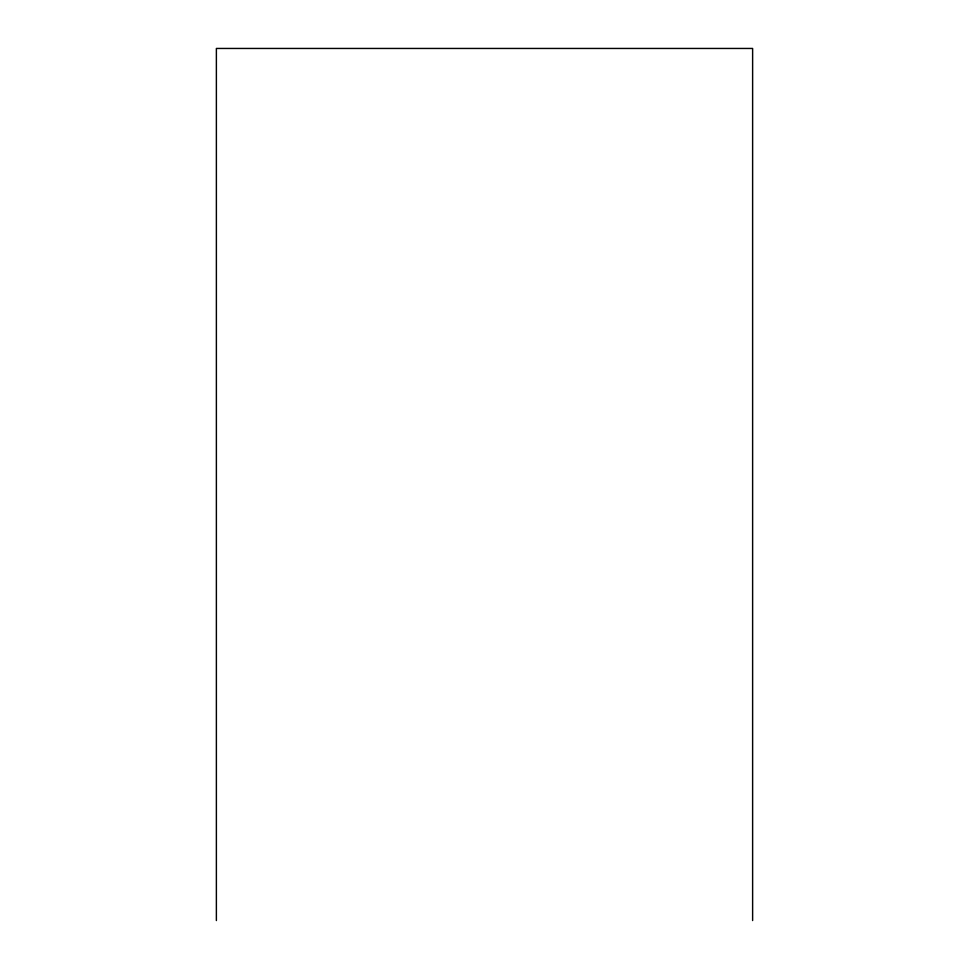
<?xml version="1.0" encoding="UTF-8"?>
<svg xmlns="http://www.w3.org/2000/svg" width="969" height="969" viewBox="0 0 969 969"><rect width="100%" height="100%" fill="white"/><g stroke="black" fill="none" stroke-linecap="round" stroke-linejoin="round"><path stroke-width="1.45" d="M752.622 920.55L752.622 48.45L216.378 48.45L216.378 920.55"/></g></svg>
